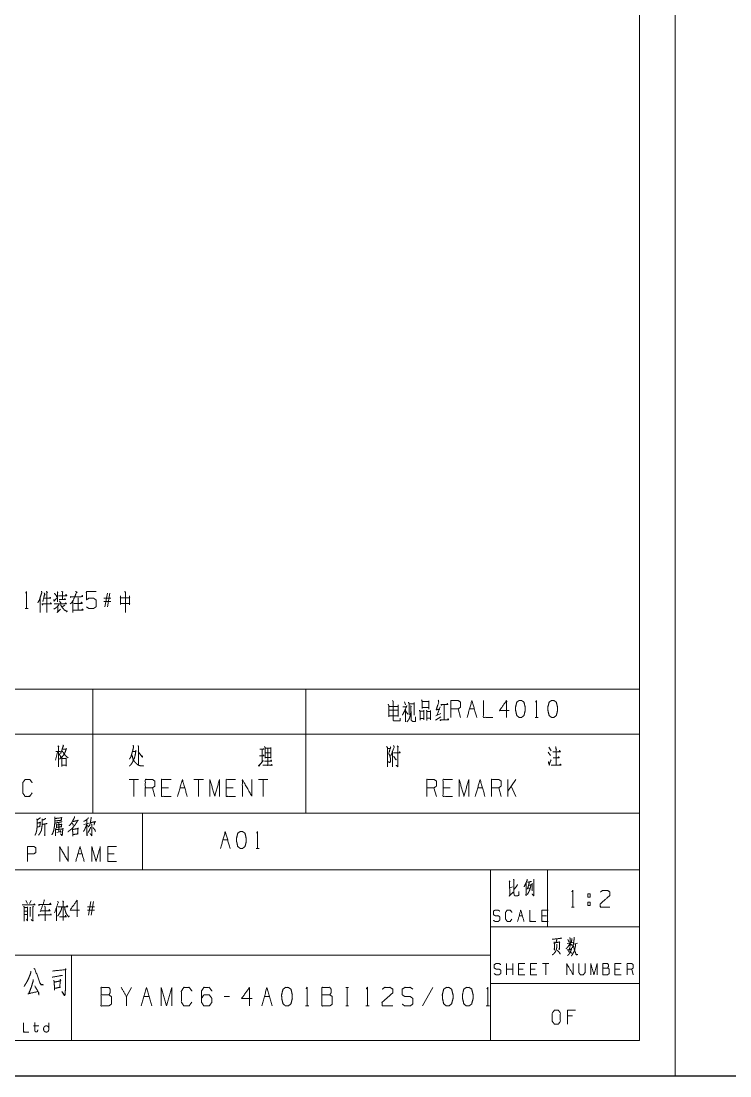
# Model space of a CAD drawing. Header units: millimetres. Extents: x 2210 to 79821, y -19430 to 2344.
# Drawn here: x 12634.6 to 12734.4, y 1492.8 to 1641.3 of the extents above; entities that cross this region are included whole.
import ezdxf

# ---------------------------------------------------------------- set-up
doc = ezdxf.new("R2010")
doc.units = ezdxf.units.MM
doc.layers.add('101', color=7, linetype='Continuous', true_color=0xffffff)

msp = doc.modelspace()

# ---------------------------------------------------------------- linework, layer by layer
msp.add_line((2209.78, 1492.82), (13049.16, 1492.82))
at = {"layer": '101', "color": 133, "linetype": 'Continuous', "lineweight": 18}
for p, q in [((12726.67, 1492.82), (12726.67, 1789.82)), ((12721.67, 1497.82), (12721.67, 1784.82)), ((12541.67, 1529.82), (12721.67, 1529.82)), ((12651.67, 1529.82), (12651.67, 1521.82)), ((12541.67, 1521.82), (12721.67, 1521.82)), ((12700.67, 1521.82), (12700.67, 1497.82)), ((12708.67, 1521.82), (12708.67, 1513.82)), ((12700.67, 1513.82), (12721.67, 1513.82)), ((12591.67, 1509.82), (12700.67, 1509.82)), ((12641.67, 1509.82), (12641.67, 1497.82)), ((12700.67, 1505.82), (12721.67, 1505.82)), ((12331.67, 1497.82), (12721.67, 1497.82)), ((12541.67, 1497.82), (12721.67, 1497.82)), ((12306.67, 1492.82), (12726.67, 1492.82))]:
    msp.add_line(p, q, dxfattribs=at)
at = {"layer": '101', "color": 72, "linetype": 'Continuous', "lineweight": 18}
for p, q in [((12646.37, 1558.86), (12646.71, 1560.79)), ((12647.06, 1560.79), (12646.73, 1558.86)), ((12637.25, 1560.04), (12637.25, 1558.06)), ((12647.22, 1560.06), (12646.21, 1560.06)), ((12647.22, 1559.59), (12646.21, 1559.59)), ((12635.13, 1558.64), (12635.56, 1558.64)), ((12640.73, 1559.09), (12640.36, 1558.86)), ((12619.67, 1547.28), (12644.67, 1547.28)), ((12644.67, 1547.28), (12644.67, 1540.93)), ((12644.67, 1547.28), (12674.67, 1547.28)), ((12674.67, 1547.28), (12674.67, 1540.93)), ((12674.67, 1547.28), (12721.67, 1547.28)), ((12721.67, 1547.28), (12721.67, 1540.93)), ((12686.35, 1544.85), (12687.62, 1544.85)), ((12687.66, 1545.05), (12687.66, 1543.42)), ((12688.54, 1545.47), (12688.7, 1545.05)), ((12693.6, 1544.77), (12693.16, 1543.67)), ((12694.12, 1545.05), (12694.12, 1543)), ((12696.45, 1543.3), (12696.11, 1544.5)), ((12697.72, 1544.5), (12698.39, 1544.5)), ((12686.35, 1544.32), (12687.62, 1544.32)), ((12686.37, 1543.52), (12687.62, 1543.52)), ((12688.72, 1544.22), (12689.02, 1543.75)), ((12692.93, 1542.9), (12693.66, 1543.37)), ((12692.95, 1543.52), (12693.68, 1543.85)), ((12706.95, 1543.3), (12707.37, 1543.3)), ((12619.67, 1540.93), (12644.67, 1540.93)), ((12644.67, 1540.93), (12644.67, 1529.82)), ((12644.67, 1540.93), (12674.67, 1540.93)), ((12674.67, 1540.93), (12674.67, 1529.82)), ((12674.67, 1540.93), (12721.67, 1540.93)), ((12721.67, 1540.93), (12721.67, 1529.82)), ((12650.27, 1538.5), (12650.7, 1538.5)), ((12668.49, 1538.77), (12668.49, 1536.95)), ((12686.19, 1538.92), (12686.55, 1538.92)), ((12687.52, 1539.27), (12687.69, 1539.12)), ((12708.89, 1539.12), (12709.19, 1538.57)), ((12639.69, 1538.42), (12639.41, 1537.27)), ((12668.93, 1538.3), (12669.71, 1538.3)), ((12686.85, 1538.42), (12686.85, 1536.35)), ((12708.8, 1538.42), (12709.1, 1537.95)), ((12651.12, 1534.56), (12649.78, 1534.56)), ((12650.45, 1534.56), (12650.45, 1532.18)), ((12660.23, 1534.56), (12658.89, 1534.56)), ((12659.56, 1534.56), (12659.56, 1532.18)), ((12669.33, 1534.56), (12667.99, 1534.56)), ((12668.66, 1534.56), (12668.66, 1532.18)), ((12704.25, 1534.56), (12703.09, 1532.91)), ((12703.09, 1532.18), (12703.09, 1534.56)), ((12653.4, 1532.18), (12653.06, 1533.38)), ((12655.34, 1533.38), (12654.33, 1533.38)), ((12656.94, 1533.38), (12657.62, 1533.38)), ((12664.45, 1533.38), (12663.44, 1533.38)), ((12693.05, 1532.18), (12692.71, 1533.38)), ((12694.99, 1533.38), (12693.98, 1533.38)), ((12698.87, 1533.38), (12699.54, 1533.38)), ((12702.15, 1532.18), (12701.82, 1533.38)), ((12704.25, 1532.18), (12703.58, 1533.61)), ((12619.67, 1529.82), (12644.67, 1529.82)), ((12644.67, 1529.82), (12674.67, 1529.82)), ((12674.67, 1529.82), (12721.67, 1529.82)), ((12639.89, 1528.49), (12639.88, 1527.19)), ((12643.39, 1528.2), (12644.11, 1528.4)), ((12639.6, 1527.1), (12640.14, 1527.25)), ((12662.98, 1526.05), (12663.65, 1526.05)), ((12642.56, 1524.08), (12643.15, 1524.08)), ((12647.68, 1524.08), (12646.79, 1524.08)), ((12667.66, 1524.85), (12668.08, 1524.85)), ((12703.45, 1519.32), (12703.77, 1519.44)), ((12635.22, 1517.53), (12635.47, 1517.08)), ((12635.98, 1517.53), (12635.77, 1517.08)), ((12639.56, 1516.48), (12639.56, 1514.63)), ((12644.91, 1516.63), (12643.9, 1516.63)), ((12644.06, 1515.43), (12644.39, 1517.36)), ((12644.75, 1517.36), (12644.41, 1515.43)), ((12712.05, 1516.56), (12712.47, 1516.56)), ((12714.36, 1517.29), (12714.69, 1517.29)), ((12714.36, 1517.29), (12714.36, 1516.81)), ((12635.31, 1514.91), (12635.48, 1514.63)), ((12638.82, 1515.46), (12638.73, 1515.63)), ((12640.81, 1515.41), (12640.73, 1515.21)), ((12644.91, 1516.16), (12643.9, 1516.16)), ((12704.71, 1515.38), (12705.16, 1515.38)), ((12708.55, 1515.38), (12707.88, 1515.38)), ((12711.45, 1511.45), (12712.24, 1511.62)), ((12712.36, 1511.39), (12712.9, 1511.51)), ((12702.91, 1507.07), (12702.91, 1508.64)), ((12703.8, 1507.87), (12702.91, 1507.87)), ((12703.8, 1507.07), (12703.8, 1508.64)), ((12705.28, 1507.87), (12704.61, 1507.87)), ((12706.97, 1507.87), (12706.31, 1507.87)), ((12708.89, 1508.64), (12708, 1508.64)), ((12708.45, 1508.64), (12708.45, 1507.07)), ((12718.86, 1507.87), (12718.19, 1507.87)), ((12720.77, 1507.07), (12720.55, 1507.87)), ((12650.13, 1505.29), (12649.39, 1503.99)), ((12680.31, 1505.29), (12680.68, 1505.29)), ((12680.5, 1505.29), (12680.5, 1502.67)), ((12692.56, 1505.29), (12691.07, 1502.67)), ((12651.84, 1503.99), (12652.59, 1503.99)), ((12663.9, 1503.99), (12663.16, 1503.99)), ((12668.82, 1503.99), (12669.56, 1503.99)), ((12674.61, 1502.67), (12675.08, 1502.67)), ((12680.31, 1502.67), (12680.68, 1502.67)), ((12683.1, 1502.67), (12683.56, 1502.67)), ((12700.07, 1502.67), (12700.54, 1502.67)), ((12636.33, 1499.87), (12637.06, 1499.87)), ((12712.2, 1501.28), (12711.51, 1501.28))]:
    msp.add_line(p, q, dxfattribs=at)
for points, knots in [([(12635.2, 1560.81), (12635.34, 1561.01), (12635.34, 1558.64)], [0, 0, 0.093492, 1, 1]), ([(12637.44, 1561.06), (12637.48, 1560.89), (12637.23, 1560.11), (12637.14, 1559.81), (12637.04, 1559.64), (12636.91, 1559.41)], [0, 0, 0.101083, 0.561698, 0.738766, 0.854618, 1, 1]), ([(12637.82, 1560.81), (12637.94, 1560.54), (12637.87, 1560.64), (12637.62, 1559.59)], [0, 0, 0.20066, 0.282159, 1, 1]), ([(12638.13, 1561.06), (12638.27, 1560.89), (12638.2, 1560.96), (12638.2, 1558.06)], [0, 0, 0.069694, 0.101622, 1, 1]), ([(12639.26, 1560.76), (12639.56, 1560.39), (12639.56, 1560.46), (12639.53, 1560.26)], [0, 0, 0.633426, 0.732286, 1, 1]), ([(12639.63, 1560.99), (12639.76, 1560.89), (12639.67, 1560.96), (12639.67, 1559.54)], [0, 0, 0.093582, 0.161769, 1, 1]), ([(12640.27, 1561.04), (12640.46, 1560.94), (12640.39, 1560.96), (12640.39, 1559.89), (12639.92, 1559.89), (12640.83, 1559.89), (12640.73, 1560.01), (12640.64, 1559.86)], [0, 0, 0.07046, 0.094625, 0.441063, 0.594863, 0.891065, 0.943895, 1, 1]), ([(12642.24, 1561.04), (12642.46, 1560.89), (12642.39, 1560.94), (12641.93, 1559.81), (12641.75, 1559.54), (12641.66, 1559.41), (12641.47, 1559.29)], [0, 0, 0.114304, 0.152401, 0.687105, 0.830938, 0.898298, 1, 1]), ([(12643.76, 1558.86), (12644.1, 1558.64), (12644.79, 1558.64), (12645.12, 1558.86), (12645.12, 1559.81), (12644.79, 1560.06), (12644.1, 1560.06), (12643.76, 1559.84), (12643.76, 1561.01), (12645.12, 1561.01)], [0, 0, 0.062227, 0.168342, 0.230571, 0.376816, 0.441267, 0.547382, 0.609609, 0.79049, 1, 1]), ([(12649.18, 1561.06), (12649.27, 1560.84), (12649.25, 1560.89), (12649.25, 1558.04), (12649.25, 1559.31), (12648.58, 1559.31), (12649.85, 1559.31), (12649.85, 1559.11), (12649.85, 1560.39), (12649.85, 1560.14), (12648.54, 1560.14), (12648.54, 1560.39), (12648.54, 1559.19)], [0, 0, 0.022285, 0.027175, 0.289921, 0.407465, 0.469386, 0.586709, 0.605148, 0.722692, 0.74574, 0.866322, 0.88937, 1, 1]), ([(12637.62, 1559.29), (12637.59, 1559.11), (12637.5, 1559.29), (12638.82, 1559.29), (12638.73, 1559.44), (12638.7, 1559.31)], [0, 0, 0.08908, 0.186898, 0.848316, 0.935186, 1, 1]), ([(12637.74, 1560.06), (12638.73, 1560.06), (12638.66, 1560.24), (12638.58, 1560.06)], [0, 0, 0.720073, 0.857379, 1, 1]), ([(12639.17, 1559.91), (12639.24, 1559.59), (12639.23, 1559.69), (12639.6, 1560.14)], [0, 0, 0.326887, 0.426695, 1, 1]), ([(12639.23, 1559.29), (12640.94, 1559.29), (12640.85, 1559.41), (12640.76, 1559.31)], [0, 0, 0.856802, 0.933303, 1, 1]), ([(12639.81, 1560.41), (12641.01, 1560.41), (12640.9, 1560.59), (12640.82, 1560.49)], [0, 0, 0.78047, 0.913343, 1, 1]), ([(12639.97, 1559.71), (12640.11, 1559.41), (12640.14, 1559.46), (12640.14, 1559.31)], [0, 0, 0.610899, 0.723694, 1, 1]), ([(12641.63, 1560.29), (12641.54, 1560.19), (12641.47, 1560.29), (12643.25, 1560.29), (12643.18, 1560.46), (12643.08, 1560.34)], [0, 0, 0.055749, 0.106913, 0.852677, 0.931522, 1, 1]), ([(12641.87, 1559.81), (12641.87, 1558.04), (12641.87, 1558.39), (12643.29, 1558.39), (12643.22, 1558.59), (12643.11, 1558.41), (12642.62, 1558.41), (12642.62, 1560.11), (12642.62, 1559.31), (12642, 1559.31), (12643.18, 1559.31), (12643.09, 1559.51), (12642.97, 1559.36)], [0, 0, 0.193638, 0.23182, 0.386077, 0.409219, 0.431541, 0.48553, 0.670986, 0.758259, 0.825746, 0.954934, 0.978787, 1, 1]), ([(12639.93, 1559.21), (12639.65, 1558.89), (12639.51, 1558.74), (12639.17, 1558.54)], [0, 0, 0.419159, 0.619709, 1, 1]), ([(12639.74, 1558.96), (12639.74, 1558.24), (12639.63, 1558.06), (12640.11, 1558.51)], [0, 0, 0.457252, 0.586312, 1, 1]), ([(12640.11, 1559.16), (12640.36, 1558.76), (12640.66, 1558.41), (12641.01, 1558.24), (12641.08, 1558.26), (12640.94, 1558.14)], [0, 0, 0.295853, 0.586009, 0.834108, 0.881285, 1, 1]), ([(12686.26, 1545.15), (12686.33, 1545), (12686.33, 1543.37)], [0, 0, 0.092597, 1, 1]), ([(12686.86, 1545.65), (12686.95, 1545.55), (12686.95, 1542.92), (12687.01, 1542.82), (12687.16, 1542.8), (12687.94, 1542.8), (12687.94, 1543.2)], [0, 0, 0.031698, 0.655157, 0.682037, 0.720284, 0.904996, 1, 1]), ([(12688.33, 1544.8), (12688.82, 1544.8), (12688.91, 1544.95), (12688.27, 1543.62), (12688.7, 1544.45), (12688.7, 1542.67)], [0, 0, 0.102218, 0.138179, 0.441776, 0.633382, 1, 1]), ([(12689.41, 1544.92), (12689.55, 1544.82), (12689.46, 1544.82), (12689.46, 1544.2), (12689.41, 1543.77), (12689.35, 1543.5), (12689.26, 1543.2), (12689.12, 1542.92), (12688.89, 1542.67)], [0, 0, 0.067741, 0.102315, 0.346795, 0.514328, 0.623882, 0.746214, 0.867178, 1, 1]), ([(12689.12, 1545.42), (12689.19, 1545.25), (12689.19, 1543.65)], [0, 0, 0.105514, 1, 1]), ([(12689.19, 1545.2), (12689.9, 1545.2), (12689.9, 1545.37), (12689.9, 1543.6)], [0, 0, 0.266094, 0.331958, 1, 1]), ([(12690.97, 1545.75), (12691.05, 1545.5), (12691.05, 1544.52), (12691.05, 1544.7), (12691.96, 1544.7), (12691.96, 1544.47), (12691.96, 1545.65), (12691.96, 1545.52), (12691.05, 1545.52)], [0, 0, 0.054432, 0.258706, 0.29537, 0.487932, 0.535072, 0.781249, 0.807438, 1, 1]), ([(12693.32, 1545.7), (12693.38, 1545.42), (12693.02, 1544.35), (12693.52, 1544.47)], [0, 0, 0.145701, 0.734427, 1, 1]), ([(12693.85, 1545.07), (12693.76, 1545), (12693.69, 1545.12), (12694.65, 1545.12), (12694.58, 1545.25), (12694.51, 1545.12)], [0, 0, 0.077218, 0.17288, 0.808676, 0.904338, 1, 1]), ([(12695.1, 1543.3), (12695.1, 1545.67), (12696.11, 1545.67), (12696.45, 1545.45), (12696.45, 1544.72), (12696.11, 1544.5), (12695.1, 1544.5)], [0, 0, 0.400951, 0.571036, 0.639278, 0.761673, 0.829915, 1, 1]), ([(12697.38, 1543.3), (12698.05, 1545.67), (12698.72, 1543.3)], [0, 0, 0.499999, 1, 1]), ([(12699.66, 1545.67), (12699.66, 1543.3), (12701, 1543.3)], [0, 0, 0.638733, 1, 1]), ([(12703.28, 1544.25), (12701.93, 1544.25), (12702.94, 1545.67), (12702.94, 1543.3)], [0, 0, 0.245869, 0.565295, 1, 1]), ([(12705.04, 1543.3), (12705.38, 1543.55), (12705.55, 1544.25), (12705.55, 1544.72), (12705.38, 1545.45), (12705.04, 1545.67), (12704.7, 1545.67), (12704.37, 1545.45), (12704.19, 1544.72), (12704.21, 1544.25), (12704.37, 1543.55), (12704.7, 1543.3), (12705.04, 1543.3)], [0, 0, 0.067524, 0.18397, 0.260582, 0.380942, 0.446139, 0.500302, 0.565504, 0.685862, 0.762527, 0.878308, 0.945837, 1, 1]), ([(12707.02, 1545.47), (12707.16, 1545.67), (12707.16, 1543.3)], [0, 0, 0.093495, 1, 1]), ([(12709.59, 1543.3), (12709.93, 1543.55), (12710.11, 1544.25), (12710.11, 1544.72), (12709.93, 1545.45), (12709.59, 1545.67), (12709.26, 1545.67), (12708.92, 1545.45), (12708.74, 1544.72), (12708.76, 1544.25), (12708.92, 1543.55), (12709.26, 1543.3), (12709.59, 1543.3)], [0, 0, 0.067525, 0.183972, 0.260585, 0.380946, 0.446143, 0.500306, 0.565503, 0.685864, 0.76253, 0.878312, 0.945837, 1, 1]), ([(12689.51, 1544.12), (12689.51, 1542.85), (12689.64, 1542.77), (12689.79, 1542.7), (12690.09, 1542.7), (12690.09, 1543.35)], [0, 0, 0.500781, 0.55761, 0.626688, 0.744702, 1, 1]), ([(12690.66, 1544.3), (12690.75, 1544.12), (12690.75, 1542.92), (12690.75, 1543.15), (12691.29, 1543.15), (12691.29, 1542.95), (12691.29, 1544.3), (12691.29, 1544.17), (12690.75, 1544.17)], [0, 0, 0.044639, 0.317869, 0.369099, 0.493859, 0.539397, 0.84678, 0.87524, 1, 1]), ([(12691.65, 1544.32), (12691.72, 1544.17), (12691.72, 1542.85), (12691.72, 1543.17), (12692.23, 1543.17), (12692.23, 1542.92), (12692.23, 1544.25), (12692.23, 1544.12), (12691.73, 1544.12)], [0, 0, 0.036663, 0.329593, 0.401444, 0.514757, 0.570026, 0.862955, 0.89059, 1, 1]), ([(12693.71, 1542.92), (12693.62, 1542.8), (12693.57, 1542.95), (12694.77, 1542.95), (12694.7, 1543.12), (12694.65, 1543)], [0, 0, 0.083253, 0.169787, 0.823494, 0.926146, 1, 1]), ([(12639.76, 1539.27), (12639.87, 1539.17), (12639.82, 1539.25), (12639.82, 1536.35), (12639.82, 1538.47), (12639.46, 1538.47), (12640.12, 1538.47)], [0, 0, 0.023247, 0.037896, 0.500409, 0.839319, 0.895699, 1, 1]), ([(12640.38, 1538.82), (12640.93, 1538.82), (12640.95, 1538.92), (12640.79, 1538.45), (12640.56, 1538), (12640.29, 1537.67), (12639.97, 1537.42)], [0, 0, 0.220966, 0.26192, 0.463932, 0.667691, 0.836831, 1, 1]), ([(12640.45, 1539.4), (12640.56, 1539.25), (12640.49, 1539.27), (12640.13, 1538.2)], [0, 0, 0.132126, 0.186059, 1, 1]), ([(12640.31, 1538.6), (12640.49, 1538.37), (12640.68, 1538.07), (12640.86, 1537.87), (12641.18, 1537.62)], [0, 0, 0.21756, 0.48939, 0.692342, 1, 1]), ([(12650.73, 1538.67), (12650.63, 1537.95), (12650.56, 1537.72), (12650.52, 1537.55), (12650.42, 1537.37), (12650.33, 1537.17), (12650.27, 1537.02), (12650.15, 1536.82), (12650.04, 1536.67), (12649.82, 1536.45)], [0, 0, 0.296653, 0.392139, 0.46442, 0.547269, 0.635793, 0.700209, 0.795421, 0.869798, 1, 1]), ([(12650.33, 1539.37), (12650.42, 1539.15), (12650.33, 1538.82), (12650.29, 1538.65), (12650.22, 1538.42), (12650.15, 1538.17), (12650.08, 1537.95), (12650.03, 1537.75), (12649.94, 1537.6), (12649.83, 1537.42)], [0, 0, 0.116541, 0.278918, 0.364993, 0.478696, 0.603951, 0.71766, 0.817412, 0.901346, 1, 1]), ([(12651.03, 1539.35), (12651.11, 1539.17), (12651.11, 1536.65)], [0, 0, 0.06955, 1, 1]), ([(12651.07, 1538.47), (12651.65, 1537.67), (12651.65, 1537.9)], [0, 0, 0.814824, 1, 1]), ([(12668.17, 1538.8), (12668.77, 1538.8), (12668.7, 1538.9), (12668.66, 1538.77)], [0, 0, 0.704243, 0.847777, 1, 1]), ([(12668.84, 1539.2), (12668.93, 1539.05), (12668.93, 1537.55), (12668.93, 1537.67), (12669.74, 1537.67), (12669.74, 1537.55), (12669.74, 1539.05), (12669.74, 1538.95), (12668.93, 1538.95), (12669.32, 1538.95), (12669.32, 1536.55), (12668.61, 1536.55), (12669.95, 1536.55), (12669.87, 1536.6), (12669.85, 1536.65), (12669.74, 1536.5)], [0, 0, 0.016856, 0.162098, 0.174201, 0.252928, 0.265031, 0.410272, 0.419955, 0.498682, 0.536334, 0.76872, 0.837175, 0.967244, 0.977077, 0.982211, 1, 1]), ([(12686.02, 1539.2), (12686.17, 1539.05), (12686.17, 1536.35)], [0, 0, 0.074914, 1, 1]), ([(12686.62, 1539.15), (12686.33, 1538.2), (12686.44, 1538.02), (12686.51, 1537.85), (12686.58, 1537.5), (12686.58, 1537.07), (12686.51, 1536.92), (12686.26, 1537.05)], [0, 0, 0.379822, 0.458229, 0.530553, 0.667378, 0.830233, 0.893776, 1, 1]), ([(12687.01, 1539.35), (12687.11, 1539.12), (12686.63, 1537.9)], [0, 0, 0.159107, 1, 1]), ([(12687.62, 1539.17), (12687.62, 1536.35), (12687.36, 1536.57)], [0, 0, 0.890401, 1, 1]), ([(12709.45, 1538.45), (12710.51, 1538.45), (12710.39, 1538.65), (12710.34, 1538.47)], [0, 0, 0.717261, 0.876328, 1, 1]), ([(12709.84, 1539.17), (12709.93, 1538.7), (12709.95, 1538.8), (12709.89, 1538.57)], [0, 0, 0.592181, 0.716658, 1, 1]), ([(12639.85, 1538.25), (12640.15, 1537.77), (12640.15, 1537.85), (12640.12, 1537.65)], [0, 0, 0.668993, 0.75826, 1, 1]), ([(12640.29, 1537.62), (12640.29, 1536.37), (12640.29, 1536.55), (12640.93, 1536.55), (12640.93, 1536.42), (12640.93, 1537.62), (12640.93, 1537.5), (12640.36, 1537.5)], [0, 0, 0.306605, 0.34953, 0.505604, 0.536265, 0.830605, 0.861265, 1, 1]), ([(12650.15, 1538.02), (12650.22, 1537.85), (12650.27, 1537.65), (12650.31, 1537.47), (12650.49, 1537.12), (12650.58, 1537.02), (12650.82, 1536.77), (12650.96, 1536.65), (12651.14, 1536.55), (12651.39, 1536.47), (12651.62, 1536.47), (12651.79, 1536.45)], [0, 0, 0.075192, 0.15762, 0.228747, 0.384949, 0.438119, 0.578251, 0.653441, 0.734337, 0.837345, 0.928883, 1, 1]), ([(12668.24, 1536.67), (12668.08, 1536.42), (12668.01, 1536.5), (12668.7, 1537.2)], [0, 0, 0.214427, 0.289033, 1, 1]), ([(12668.15, 1537.87), (12668.77, 1537.87), (12668.7, 1538.02), (12668.66, 1537.9)], [0, 0, 0.676561, 0.857934, 1, 1]), ([(12668.84, 1537.12), (12669.85, 1537.12), (12669.78, 1537.3), (12669.71, 1537.15)], [0, 0, 0.739673, 0.878255, 1, 1]), ([(12687.02, 1538.3), (12687.94, 1538.3), (12687.87, 1538.45), (12687.82, 1538.32)], [0, 0, 0.752923, 0.888763, 1, 1]), ([(12687.04, 1537.82), (12687.36, 1537.3), (12687.38, 1537.4), (12687.29, 1537.42)], [0, 0, 0.760418, 0.886215, 1, 1]), ([(12708.8, 1537.05), (12708.97, 1536.55), (12708.94, 1536.77), (12709.2, 1537.3)], [0, 0, 0.39393, 0.563113, 1, 1]), ([(12709.93, 1538.42), (12709.93, 1536.57), (12709.22, 1536.57), (12710.62, 1536.57), (12710.48, 1536.72), (12710.39, 1536.57)], [0, 0, 0.426906, 0.590047, 0.912256, 0.959823, 1, 1]), ([(12709.47, 1537.62), (12710.35, 1537.62), (12710.26, 1537.77), (12710.18, 1537.65)], [0, 0, 0.729813, 0.873574, 1, 1]), ([(12636.12, 1532.66), (12635.78, 1532.18), (12635.13, 1532.18), (12634.79, 1532.66), (12634.79, 1534.08), (12635.13, 1534.56), (12635.8, 1534.56), (12636.13, 1534.08)], [0, 0, 0.114568, 0.243366, 0.357936, 0.638584, 0.753154, 0.885433, 1, 1]), ([(12652.06, 1532.18), (12652.06, 1534.56), (12653.06, 1534.56), (12653.4, 1534.33), (12653.4, 1533.61), (12653.06, 1533.38), (12652.06, 1533.38)], [0, 0, 0.400951, 0.571036, 0.639278, 0.761673, 0.829915, 1, 1]), ([(12655.68, 1532.18), (12654.33, 1532.18), (12654.33, 1534.56), (12655.68, 1534.56)], [0, 0, 0.26539, 0.73461, 1, 1]), ([(12656.61, 1532.18), (12657.28, 1534.56), (12657.95, 1532.18)], [0, 0, 0.499999, 1, 1]), ([(12661.16, 1532.18), (12661.16, 1534.56), (12661.83, 1532.18), (12662.51, 1534.56), (12662.51, 1532.18)], [0, 0, 0.245192, 0.500001, 0.754808, 1, 1]), ([(12664.78, 1532.18), (12663.44, 1532.18), (12663.44, 1534.56), (12664.78, 1534.56)], [0, 0, 0.26539, 0.73461, 1, 1]), ([(12665.72, 1532.18), (12665.72, 1534.56), (12667.06, 1532.18), (12667.06, 1534.56)], [0, 0, 0.317574, 0.682426, 1, 1]), ([(12691.7, 1532.18), (12691.7, 1534.56), (12692.71, 1534.56), (12693.05, 1534.33), (12693.05, 1533.61), (12692.71, 1533.38), (12691.7, 1533.38)], [0, 0, 0.400952, 0.571031, 0.639278, 0.761674, 0.829922, 1, 1]), ([(12695.32, 1532.18), (12693.98, 1532.18), (12693.98, 1534.56), (12695.32, 1534.56)], [0, 0, 0.26539, 0.73461, 1, 1]), ([(12696.26, 1532.18), (12696.26, 1534.56), (12696.93, 1532.18), (12697.6, 1534.56), (12697.6, 1532.18)], [0, 0, 0.245192, 0.499999, 0.754808, 1, 1]), ([(12700.81, 1532.18), (12700.81, 1534.56), (12701.82, 1534.56), (12702.15, 1534.33), (12702.15, 1533.61), (12701.82, 1533.38), (12700.81, 1533.38)], [0, 0, 0.400951, 0.571036, 0.639278, 0.761673, 0.829915, 1, 1]), ([(12637.3, 1529.17), (12637.24, 1529.13), (12636.82, 1528.84), (12636.79, 1529.02), (12636.83, 1528.84), (12636.83, 1528.27), (12636.82, 1527.91), (12636.8, 1527.67), (12636.77, 1527.43), (12636.72, 1527.21), (12636.66, 1526.99), (12636.58, 1526.83), (12636.52, 1526.7)], [0, 0, 0.024363, 0.186803, 0.243942, 0.302154, 0.485024, 0.597668, 0.675195, 0.753199, 0.825098, 0.89819, 0.953346, 1, 1]), ([(12636.87, 1527.85), (12636.9, 1527.87), (12637.26, 1527.94), (12637.21, 1527.91), (12637.26, 1528.6), (12637.29, 1528.51), (12636.85, 1528.4)], [0, 0, 0.022681, 0.239273, 0.269981, 0.676983, 0.732557, 1, 1]), ([(12638.04, 1529.08), (12637.79, 1528.91), (12637.55, 1528.84), (12637.52, 1529.02), (12637.55, 1528.75), (12637.54, 1528.49), (12637.52, 1528.2), (12637.51, 1527.96), (12637.47, 1527.74), (12637.44, 1527.49), (12637.4, 1527.32), (12637.32, 1527.19), (12637.24, 1527.03), (12637.16, 1526.9), (12637.08, 1526.79), (12637.01, 1526.7)], [0, 0, 0.096319, 0.172937, 0.229415, 0.313416, 0.396985, 0.487495, 0.564125, 0.634336, 0.711437, 0.768975, 0.817388, 0.871906, 0.920319, 0.962889, 1, 1]), ([(12637.54, 1528.22), (12638.24, 1528.36), (12638.19, 1528.38), (12638.11, 1528.33)], [0, 0, 0.834819, 0.895271, 1, 1]), ([(12637.9, 1528.27), (12637.9, 1526.63), (12637.88, 1526.74), (12637.9, 1526.92)], [0, 0, 0.849783, 0.907772, 1, 1]), ([(12639.3, 1529.28), (12639.32, 1529.08), (12639.32, 1528.73), (12639.3, 1528.4), (12639.28, 1528.18), (12639.25, 1527.89), (12639.21, 1527.65), (12639.16, 1527.38), (12639.1, 1527.19), (12639.02, 1526.99), (12638.89, 1526.74)], [0, 0, 0.076503, 0.212087, 0.33934, 0.424292, 0.535105, 0.630037, 0.733301, 0.813245, 0.895183, 1, 1]), ([(12639.35, 1529.06), (12640.31, 1529.17), (12640.27, 1529.22), (12640.22, 1528.82), (12640.3, 1528.82), (12639.33, 1528.71)], [0, 0, 0.39108, 0.416924, 0.577585, 0.60892, 1, 1]), ([(12640.3, 1528.62), (12640.25, 1528.58), (12639.86, 1528.51), (12639.64, 1528.47), (12639.44, 1528.42)], [0, 0, 0.07226, 0.516589, 0.766867, 1, 1]), ([(12639.52, 1528.31), (12639.53, 1528.16), (12639.57, 1527.72), (12639.55, 1527.83), (12640.28, 1527.89), (12640.22, 1527.89), (12640.27, 1528.29), (12640.3, 1528.22), (12639.53, 1528.16)], [0, 0, 0.056492, 0.217482, 0.258029, 0.525926, 0.548635, 0.694164, 0.720796, 1, 1]), ([(12641.88, 1528.66), (12641.92, 1528.64), (12642.62, 1528.8), (12642.58, 1528.84), (12642.45, 1528.62), (12642.31, 1528.38), (12642.17, 1528.18), (12642.02, 1527.98), (12641.84, 1527.78), (12641.66, 1527.58), (12641.45, 1527.41), (12641.3, 1527.3), (12641.17, 1527.19)], [0, 0, 0.017093, 0.254607, 0.275864, 0.359629, 0.452278, 0.53264, 0.616084, 0.70281, 0.792986, 0.881828, 0.944963, 1, 1]), ([(12642.09, 1529.35), (12642.08, 1529.19), (12641.89, 1528.84), (12641.78, 1528.62), (12641.66, 1528.42), (12641.5, 1528.2), (12641.34, 1528.05)], [0, 0, 0.101774, 0.363754, 0.525154, 0.678922, 0.85608, 1, 1]), ([(12641.7, 1528.42), (12641.73, 1528.4), (12641.91, 1528.2), (12641.92, 1528.09), (12641.86, 1528.25)], [0, 0, 0.066028, 0.519581, 0.712132, 1, 1]), ([(12643.83, 1528.29), (12643.73, 1528), (12643.62, 1527.76), (12643.53, 1527.52), (12643.44, 1527.38), (12643.33, 1527.21)], [0, 0, 0.251918, 0.474135, 0.691326, 0.826694, 1, 1]), ([(12644.04, 1529.17), (12644.01, 1529.08), (12643.81, 1528.91), (12643.59, 1528.75), (12643.4, 1528.66)], [0, 0, 0.111856, 0.433088, 0.752703, 1, 1]), ([(12643.83, 1528.84), (12643.84, 1527.1), (12643.86, 1526.61), (12643.83, 1526.7), (12643.84, 1526.9)], [0, 0, 0.691283, 0.883884, 0.921006, 1, 1]), ([(12643.84, 1528.13), (12644.04, 1527.96), (12644.09, 1527.87)], [0, 0, 0.729109, 1, 1]), ([(12644.45, 1529.26), (12644.43, 1529.15), (12644.36, 1528.69), (12644.29, 1528.38), (12644.19, 1528)], [0, 0, 0.086565, 0.451629, 0.696477, 1, 1]), ([(12644.48, 1528.31), (12644.56, 1528.2), (12644.53, 1528.22), (12644.54, 1527.05), (12644.54, 1526.77), (12644.53, 1526.61), (12644.28, 1526.96), (12644.53, 1526.66)], [0, 0, 0.051678, 0.066298, 0.513635, 0.623349, 0.682727, 0.848098, 1, 1]), ([(12644.33, 1528.47), (12645.03, 1528.62), (12644.97, 1528.64), (12644.83, 1528.16)], [0, 0, 0.557066, 0.608364, 1, 1]), ([(12639.39, 1527.67), (12639.41, 1527.47), (12639.43, 1526.96), (12639.41, 1526.63), (12639.39, 1526.72), (12639.43, 1526.94)], [0, 0, 0.147471, 0.523364, 0.768667, 0.835021, 1, 1]), ([(12639.43, 1527.49), (12640.49, 1527.6), (12640.46, 1527.67), (12640.44, 1527.56), (12640.39, 1527.05), (12640.38, 1526.85), (12640.31, 1526.63), (12640.11, 1526.92), (12640.33, 1526.7)], [0, 0, 0.374083, 0.399749, 0.43883, 0.61759, 0.687458, 0.767887, 0.891105, 1, 1]), ([(12640.1, 1527.38), (12640.16, 1527.21), (12640.19, 1527.07)], [0, 0, 0.579215, 1, 1]), ([(12641.78, 1527.63), (12641.81, 1527.56), (12641.84, 1527.01), (12641.86, 1526.94), (12641.86, 1526.55), (12641.84, 1526.72), (12641.84, 1526.79), (12642.61, 1526.9), (12642.52, 1526.9), (12642.59, 1527.72), (12642.62, 1527.67), (12642.58, 1527.65), (12641.83, 1527.52)], [0, 0, 0.018828, 0.160986, 0.178485, 0.280676, 0.326272, 0.343303, 0.542024, 0.566111, 0.777126, 0.791033, 0.804348, 1, 1]), ([(12644.34, 1527.85), (12644.33, 1527.74), (12644.15, 1527.34), (12643.98, 1527.07)], [0, 0, 0.129619, 0.632946, 1, 1]), ([(12644.7, 1527.78), (12644.98, 1527.43), (12645.03, 1527.25)], [0, 0, 0.711821, 1, 1]), ([(12662.65, 1524.85), (12663.32, 1527.22), (12663.99, 1524.85)], [0, 0, 0.499999, 1, 1]), ([(12665.75, 1524.85), (12666.09, 1525.1), (12666.27, 1525.8), (12666.27, 1526.27), (12666.09, 1527), (12665.75, 1527.22), (12665.42, 1527.22), (12665.08, 1527), (12664.9, 1526.27), (12664.92, 1525.8), (12665.08, 1525.1), (12665.42, 1524.85), (12665.75, 1524.85)], [0, 0, 0.06753, 0.183975, 0.260587, 0.380946, 0.446148, 0.500311, 0.565508, 0.685866, 0.762531, 0.878313, 0.945837, 1, 1]), ([(12667.73, 1527.02), (12667.87, 1527.22), (12667.87, 1524.85)], [0, 0, 0.093486, 1, 1]), ([(12635.48, 1523.02), (12635.48, 1525.12), (12636.37, 1525.12), (12636.66, 1524.92), (12636.66, 1524.28), (12636.35, 1524.08), (12635.48, 1524.08)], [0, 0, 0.401145, 0.571312, 0.639588, 0.762043, 0.832818, 1, 1]), ([(12640, 1523.02), (12640, 1525.12), (12641.19, 1523.02), (12641.19, 1525.12)], [0, 0, 0.317574, 0.682426, 1, 1]), ([(12644.53, 1523.02), (12644.53, 1525.12), (12645.12, 1523.02), (12645.71, 1525.12), (12645.71, 1523.02)], [0, 0, 0.245192, 0.5, 0.754808, 1, 1]), ([(12647.98, 1523.02), (12646.79, 1523.02), (12646.79, 1525.12), (12647.98, 1525.12)], [0, 0, 0.265389, 0.734611, 1, 1]), ([(12703.29, 1520.29), (12703.44, 1520.17), (12703.35, 1520.21), (12703.38, 1518.22), (12703.29, 1518.14), (12703.85, 1518.7)], [0, 0, 0.060255, 0.090729, 0.71461, 0.752496, 1, 1]), ([(12703.89, 1520.52), (12704.01, 1520.37), (12703.96, 1520.42), (12703.96, 1519.55), (12703.96, 1518.86), (12703.96, 1518.76), (12703.98, 1518.37), (12704.02, 1518.26), (12704.08, 1518.2), (12704.21, 1518.16), (12704.48, 1518.18), (12704.67, 1518.24), (12704.68, 1518.26), (12704.65, 1518.8)], [0, 0, 0.050887, 0.067371, 0.30486, 0.491459, 0.519732, 0.627242, 0.657953, 0.681265, 0.71898, 0.791172, 0.845841, 0.852765, 1, 1]), ([(12703.96, 1519.05), (12704.39, 1519.59), (12704.46, 1519.77)], [0, 0, 0.77398, 1, 1]), ([(12705.85, 1520.52), (12705.84, 1520.42), (12705.66, 1519.96), (12705.52, 1519.69), (12705.4, 1519.44)], [0, 0, 0.089072, 0.504979, 0.766001, 1, 1]), ([(12705.69, 1519.96), (12705.68, 1518.2), (12705.66, 1518.33), (12705.66, 1518.35), (12705.68, 1518.53)], [0, 0, 0.841012, 0.900786, 0.910681, 1, 1]), ([(12706.1, 1520.04), (12706.12, 1520), (12706.04, 1519.71), (12705.97, 1519.44), (12705.9, 1519.26), (12705.84, 1519.11)], [0, 0, 0.044891, 0.350478, 0.63559, 0.840224, 1, 1]), ([(12706.1, 1519.65), (12706.39, 1519.71), (12706.36, 1519.77), (12706.34, 1519.55), (12706.28, 1519.34), (12706.25, 1519.17), (12706.19, 1519.01), (12706.12, 1518.86), (12706.04, 1518.7), (12705.97, 1518.57), (12705.9, 1518.43), (12705.84, 1518.37)], [0, 0, 0.158182, 0.194476, 0.315843, 0.429568, 0.518472, 0.611327, 0.697145, 0.792857, 0.869066, 0.954883, 1, 1]), ([(12705.87, 1520.11), (12705.9, 1520.08), (12705.93, 1520.08), (12706.44, 1520.21), (12706.39, 1520.21), (12706.32, 1520.17)], [0, 0, 0.049781, 0.090425, 0.822292, 0.883256, 1, 1]), ([(12705.95, 1519.34), (12706.09, 1519.22), (12706.12, 1519.11)], [0, 0, 0.6273, 1, 1]), ([(12706.75, 1520.5), (12706.8, 1520.42), (12706.77, 1520.4), (12706.79, 1518.35), (12706.79, 1518.33), (12706.77, 1518.2), (12706.75, 1518.16), (12706.51, 1518.47), (12706.75, 1518.18), (12706.77, 1518.26)], [0, 0, 0.031372, 0.042462, 0.676473, 0.682877, 0.721567, 0.737252, 0.857566, 0.97283, 1, 1]), ([(12706.53, 1519.94), (12706.55, 1519.9), (12706.53, 1519.88), (12706.53, 1518.88), (12706.51, 1518.99), (12706.53, 1519.11)], [0, 0, 0.038712, 0.066084, 0.824707, 0.904517, 1, 1]), ([(12712.12, 1518.74), (12712.26, 1518.94), (12712.26, 1516.56)], [0, 0, 0.093487, 1, 1]), ([(12714.36, 1517.99), (12714.36, 1518.46), (12714.69, 1518.46), (12714.69, 1517.99), (12714.36, 1517.99)], [0, 0, 0.292916, 0.5, 0.792916, 1, 1]), ([(12716.14, 1518.71), (12716.46, 1518.94), (12717.15, 1518.94), (12717.48, 1518.71), (12717.48, 1518.24), (12716.12, 1517.04), (12716.14, 1516.56), (12717.48, 1516.56)], [0, 0, 0.069688, 0.192972, 0.265273, 0.350226, 0.674741, 0.759753, 1, 1]), ([(12634.72, 1516.91), (12636.51, 1516.91), (12636.46, 1517.06), (12636.33, 1516.93)], [0, 0, 0.842009, 0.917048, 1, 1]), ([(12634.94, 1516.73), (12635.01, 1516.56), (12635.01, 1514.61), (12635.01, 1516.51), (12635.48, 1516.51), (12635.48, 1516.63), (12635.48, 1514.63), (12635.48, 1516.01), (12634.99, 1516.01), (12634.99, 1515.53), (12635.47, 1515.53)], [0, 0, 0.019946, 0.226008, 0.426788, 0.477217, 0.490426, 0.701773, 0.847074, 0.899373, 0.949568, 1, 1]), ([(12635.82, 1516.56), (12635.91, 1516.48), (12635.84, 1516.51), (12635.84, 1515.26)], [0, 0, 0.080448, 0.1325, 1, 1]), ([(12636.21, 1516.71), (12636.33, 1516.61), (12636.24, 1516.68), (12636.24, 1514.61), (12635.96, 1514.86)], [0, 0, 0.058329, 0.10083, 0.86161, 1, 1]), ([(12637.09, 1516.76), (12637.07, 1516.96), (12638.77, 1516.96), (12638.68, 1517.16), (12638.59, 1516.98)], [0, 0, 0.086832, 0.820652, 0.915216, 1, 1]), ([(12637.76, 1517.63), (12637.85, 1517.51), (12637.25, 1515.91)], [0, 0, 0.082204, 1, 1]), ([(12637.32, 1516.08), (12638.63, 1516.08), (12638.54, 1516.23), (12638.45, 1516.08)], [0, 0, 0.789753, 0.89488, 1, 1]), ([(12637.87, 1516.73), (12637.95, 1516.61), (12637.95, 1514.63)], [0, 0, 0.071939, 1, 1]), ([(12639.7, 1517.38), (12639.81, 1517.28), (12639.28, 1515.76)], [0, 0, 0.0828, 1, 1]), ([(12639.72, 1516.63), (12641.13, 1516.63), (12641.06, 1516.81), (12640.96, 1516.68)], [0, 0, 0.800373, 0.907208, 1, 1]), ([(12640.3, 1516.58), (12640.21, 1516.16), (12639.98, 1515.73), (12639.72, 1515.31)], [0, 0, 0.306098, 0.646781, 1, 1]), ([(12640.39, 1517.43), (12640.6, 1517.33), (12640.51, 1517.31), (12640.51, 1514.68)], [0, 0, 0.079453, 0.110576, 1, 1]), ([(12640.69, 1516.61), (12640.76, 1516.16), (12640.9, 1515.73), (12641.15, 1515.33), (12641.31, 1515.28), (12641.36, 1515.31), (12641.22, 1515.16)], [0, 0, 0.252327, 0.500436, 0.760978, 0.853348, 0.885818, 1, 1]), ([(12642.81, 1516.16), (12641.46, 1516.16), (12642.47, 1517.58), (12642.47, 1515.21)], [0, 0, 0.245872, 0.565297, 1, 1]), ([(12708.77, 1514.58), (12707.88, 1514.58), (12707.88, 1516.16), (12708.77, 1516.16)], [0, 0, 0.265388, 0.734612, 1, 1]), ([(12714.69, 1517.29), (12714.69, 1516.81), (12714.36, 1516.81)], [0, 0, 0.585831, 1, 1]), ([(12637.07, 1515.31), (12637, 1515.51), (12638.84, 1515.51), (12638.73, 1515.56)], [0, 0, 0.097866, 0.945905, 1, 1]), ([(12639.95, 1515.21), (12640.94, 1515.21), (12640.81, 1515.43)], [0, 0, 0.794019, 1, 1]), ([(12701.08, 1514.73), (12701.3, 1514.58), (12701.76, 1514.58), (12701.98, 1514.75), (12701.98, 1515.21), (12701.76, 1515.38), (12701.32, 1515.38), (12701.08, 1515.53), (12701.08, 1516.01), (12701.32, 1516.16), (12701.76, 1516.16), (12701.98, 1516.01)], [0, 0, 0.068029, 0.184052, 0.254519, 0.372336, 0.442804, 0.555843, 0.62637, 0.748396, 0.818923, 0.931962, 1, 1]), ([(12703.67, 1514.9), (12703.45, 1514.58), (12703.01, 1514.58), (12702.79, 1514.9), (12702.79, 1515.84), (12703.01, 1516.16), (12703.46, 1516.16), (12703.68, 1515.84)], [0, 0, 0.114571, 0.243364, 0.357935, 0.638587, 0.753157, 0.885429, 1, 1]), ([(12704.49, 1514.58), (12704.93, 1516.16), (12705.38, 1514.58)], [0, 0, 0.499998, 1, 1]), ([(12706.19, 1516.16), (12706.19, 1514.58), (12707.07, 1514.58)], [0, 0, 0.638737, 1, 1]), ([(12709.36, 1512.05), (12710.7, 1512.2), (12710.65, 1512.22), (12710.5, 1512.2)], [0, 0, 0.865805, 0.905503, 1, 1]), ([(12709.97, 1512.11), (12710, 1511.99), (12709.9, 1511.6)], [0, 0, 0.238945, 1, 1]), ([(12711.54, 1512.03), (12711.67, 1511.8), (12711.7, 1511.66)], [0, 0, 0.640218, 1, 1]), ([(12711.85, 1512.3), (12711.87, 1512.15), (12711.87, 1511.02), (12711.85, 1511.16), (12711.87, 1511.29)], [0, 0, 0.094654, 0.823642, 0.918295, 1, 1]), ([(12712.14, 1512.15), (12712.14, 1512.05), (12712.02, 1511.57)], [0, 0, 0.174306, 1, 1]), ([(12712.45, 1512.34), (12712.45, 1512.22), (12712.43, 1511.99), (12712.39, 1511.7), (12712.34, 1511.39), (12712.28, 1511.14), (12712.21, 1510.91), (12712.2, 1510.85)], [0, 0, 0.081859, 0.232245, 0.425429, 0.632112, 0.800316, 0.957949, 1, 1]), ([(12709.99, 1511.35), (12710.02, 1511.22), (12710, 1511.18), (12709.99, 1510.89), (12709.94, 1510.64), (12709.9, 1510.5), (12709.83, 1510.35), (12709.74, 1510.21), (12709.59, 1510.04), (12709.45, 1509.92), (12709.33, 1509.86)], [0, 0, 0.073225, 0.098424, 0.26494, 0.409696, 0.496582, 0.589746, 0.686975, 0.813798, 0.923947, 1, 1]), ([(12709.62, 1511.72), (12709.65, 1511.55), (12709.67, 1511.12), (12709.67, 1510.54), (12709.65, 1510.62), (12709.65, 1510.77)], [0, 0, 0.119124, 0.427226, 0.837796, 0.897358, 1, 1]), ([(12709.65, 1511.55), (12710.44, 1511.68), (12710.4, 1511.72), (12710.38, 1511.37), (12710.38, 1511), (12710.37, 1510.77), (12710.35, 1510.58), (12710.34, 1510.66), (12710.37, 1510.85)], [0, 0, 0.351984, 0.378534, 0.533493, 0.697426, 0.797814, 0.880033, 0.917028, 1, 1]), ([(12710.06, 1510.5), (12710.27, 1510.31), (12710.38, 1510.19), (12710.44, 1510.11), (12710.49, 1509.94), (12710.4, 1510.15)], [0, 0, 0.292982, 0.473564, 0.580848, 0.762106, 1, 1]), ([(12711.86, 1511.47), (12711.73, 1511.24), (12711.6, 1511.04), (12711.47, 1510.87), (12711.33, 1510.73)], [0, 0, 0.287233, 0.555137, 0.786183, 1, 1]), ([(12711.45, 1510.54), (12712.08, 1510.68), (12712.09, 1510.87), (12712.09, 1510.79), (12712.02, 1510.54), (12711.92, 1510.27), (12711.82, 1510.06), (12711.7, 1509.94), (12711.6, 1509.82), (12711.52, 1509.75)], [0, 0, 0.304469, 0.392577, 0.431617, 0.55371, 0.68947, 0.798366, 0.878841, 0.95475, 1, 1]), ([(12711.83, 1510.89), (12711.67, 1510.31), (12711.77, 1510.27), (12711.89, 1510.23), (12712.01, 1510.17), (12712.15, 1510.08)], [0, 0, 0.529111, 0.626299, 0.735529, 0.852099, 1, 1]), ([(12711.87, 1511.43), (12712.05, 1511.31), (12712.14, 1511.2)], [0, 0, 0.613114, 1, 1]), ([(12712.65, 1511.39), (12712.61, 1511.04), (12712.56, 1510.79), (12712.52, 1510.58), (12712.46, 1510.4), (12712.34, 1510.15), (12712.24, 1509.96), (12712.12, 1509.79), (12712.04, 1509.71)], [0, 0, 0.194372, 0.332632, 0.448613, 0.555646, 0.70616, 0.822691, 0.933849, 1, 1]), ([(12712.33, 1511.12), (12712.36, 1511.08), (12712.5, 1510.5), (12712.61, 1510.23), (12712.71, 1509.94), (12712.74, 1509.88), (12712.96, 1509.9), (12712.74, 1509.92), (12712.67, 1510.04)], [0, 0, 0.026719, 0.341744, 0.493482, 0.655463, 0.691641, 0.807838, 0.924035, 1, 1]), ([(12635.94, 1507.55), (12635.92, 1507.31), (12635.65, 1506.62), (12635.4, 1506.1), (12635.16, 1505.69), (12634.99, 1505.41)], [0, 0, 0.102841, 0.416511, 0.658903, 0.86249, 1, 1]), ([(12636.38, 1507.93), (12636.5, 1507.86), (12637.33, 1505.65), (12637.72, 1505.65), (12637.35, 1505.72), (12637.21, 1505.96)], [0, 0, 0.039541, 0.705114, 0.815247, 0.920312, 1, 1]), ([(12639.01, 1507.59), (12640.89, 1507.79), (12640.84, 1507.9), (12640.82, 1507.38), (12640.82, 1505.45), (12640.79, 1504.69), (12640.77, 1504.34), (12640.72, 1504.17), (12640.69, 1504.1), (12640.28, 1504.72), (12640.69, 1504.21)], [0, 0, 0.261649, 0.277493, 0.349233, 0.616764, 0.72192, 0.769813, 0.794637, 0.804771, 0.908172, 1, 1]), ([(12701.2, 1507.22), (12701.43, 1507.07), (12701.88, 1507.07), (12702.11, 1507.24), (12702.11, 1507.7), (12701.88, 1507.87), (12701.44, 1507.87), (12701.2, 1508.01), (12701.2, 1508.49), (12701.44, 1508.64), (12701.88, 1508.64), (12702.11, 1508.49)], [0, 0, 0.068036, 0.184055, 0.25452, 0.372334, 0.442799, 0.555845, 0.626371, 0.748393, 0.818918, 0.931964, 1, 1]), ([(12705.5, 1507.07), (12704.61, 1507.07), (12704.61, 1508.64), (12705.5, 1508.64)], [0, 0, 0.265394, 0.734606, 1, 1]), ([(12707.2, 1507.07), (12706.31, 1507.07), (12706.31, 1508.64), (12707.2, 1508.64)], [0, 0, 0.265394, 0.734606, 1, 1]), ([(12711.4, 1507.07), (12711.4, 1508.64), (12712.29, 1507.07), (12712.29, 1508.64)], [0, 0, 0.317573, 0.682427, 1, 1]), ([(12713.1, 1508.64), (12713.1, 1507.39), (12713.31, 1507.07), (12713.75, 1507.07), (12713.99, 1507.39), (12713.99, 1508.64)], [0, 0, 0.337149, 0.438598, 0.557784, 0.662851, 1, 1]), ([(12714.79, 1507.07), (12714.79, 1508.64), (12715.24, 1507.07), (12715.68, 1508.64), (12715.68, 1507.07)], [0, 0, 0.245192, 0.5, 0.754808, 1, 1]), ([(12716.49, 1508.01), (12716.49, 1508.64), (12717.16, 1508.64), (12717.26, 1508.49), (12717.26, 1508.18), (12717.16, 1508.01), (12716.49, 1508.01), (12716.49, 1507.07), (12717.15, 1507.07), (12717.37, 1507.22), (12717.37, 1507.87), (12717.16, 1508.01)], [0, 0, 0.115916, 0.238849, 0.272472, 0.33043, 0.366587, 0.48952, 0.663395, 0.784172, 0.83349, 0.952457, 1, 1]), ([(12719.08, 1507.07), (12718.19, 1507.07), (12718.19, 1508.64), (12719.08, 1508.64)], [0, 0, 0.265394, 0.734606, 1, 1]), ([(12719.89, 1507.07), (12719.89, 1508.64), (12720.55, 1508.64), (12720.77, 1508.49), (12720.77, 1508.01), (12720.55, 1507.87), (12719.89, 1507.87)], [0, 0, 0.400946, 0.571033, 0.639276, 0.76167, 0.829914, 1, 1]), ([(12636.28, 1506.41), (12636.28, 1506.21), (12636.06, 1505.52), (12636.09, 1505.55), (12635.87, 1504.96), (12635.62, 1504.38), (12635.52, 1504.38), (12636.89, 1504.69)], [0, 0, 0.05545, 0.249412, 0.26073, 0.428483, 0.598637, 0.624772, 1, 1]), ([(12638.94, 1506.72), (12640.4, 1506.97), (12640.26, 1506.97), (12639.99, 1506.9)], [0, 0, 0.777945, 0.854701, 1, 1]), ([(12639.18, 1506.31), (12639.23, 1505.9), (12639.28, 1504.9), (12639.26, 1505.14), (12640.13, 1505.31), (12640.01, 1505.31), (12640.09, 1506.38), (12640.16, 1506.21), (12639.26, 1506.03)], [0, 0, 0.08584, 0.292105, 0.342087, 0.526357, 0.55147, 0.772215, 0.810799, 1, 1]), ([(12636.5, 1505.48), (12637.04, 1504.52), (12637.09, 1504.21), (12636.99, 1504.58)], [0, 0, 0.610117, 0.783655, 1, 1]), ([(12645.82, 1504.24), (12645.82, 1505.29), (12646.93, 1505.29), (12647.1, 1505.04), (12647.1, 1504.52), (12646.93, 1504.24), (12645.82, 1504.24), (12645.82, 1502.67), (12646.91, 1502.67), (12647.28, 1502.92), (12647.28, 1503.99), (12646.93, 1504.24)], [0, 0, 0.115917, 0.238847, 0.272469, 0.330428, 0.366584, 0.489513, 0.663389, 0.784162, 0.833485, 0.952453, 1, 1]), ([(12649.39, 1502.67), (12649.39, 1503.99), (12648.64, 1505.29)], [0, 0, 0.469959, 1, 1]), ([(12654.3, 1502.67), (12654.3, 1505.29), (12655.04, 1502.67), (12655.78, 1505.29), (12655.78, 1502.67)], [0, 0, 0.245192, 0.5, 0.754808, 1, 1]), ([(12658.59, 1503.19), (12658.22, 1502.67), (12657.5, 1502.67), (12657.13, 1503.19), (12657.13, 1504.77), (12657.5, 1505.29), (12658.24, 1505.29), (12658.61, 1504.77)], [0, 0, 0.114569, 0.243366, 0.357935, 0.638584, 0.753153, 0.885431, 1, 1]), ([(12659.96, 1503.72), (12660.31, 1504.24), (12661.07, 1504.24), (12661.44, 1503.72), (12661.44, 1503.19), (12661.07, 1502.67), (12660.31, 1502.67), (12659.96, 1503.19), (12659.96, 1504.77), (12660.31, 1505.29), (12661.07, 1505.29), (12661.44, 1504.77)], [0, 0, 0.076963, 0.169761, 0.248073, 0.312018, 0.390331, 0.483128, 0.560091, 0.751927, 0.82889, 0.921688, 1, 1]), ([(12667.1, 1503.72), (12665.62, 1503.72), (12666.73, 1505.29), (12666.73, 1502.67)], [0, 0, 0.245868, 0.565293, 1, 1]), ([(12672.19, 1502.67), (12672.56, 1502.95), (12672.76, 1503.72), (12672.76, 1504.24), (12672.56, 1505.04), (12672.19, 1505.29), (12671.82, 1505.29), (12671.45, 1505.04), (12671.25, 1504.24), (12671.27, 1503.72), (12671.45, 1502.95), (12671.82, 1502.67), (12672.19, 1502.67)], [0, 0, 0.06753, 0.183974, 0.260586, 0.380945, 0.446147, 0.500311, 0.565508, 0.685867, 0.762531, 0.878311, 0.945836, 1, 1]), ([(12674.69, 1505.07), (12674.84, 1505.29), (12674.84, 1502.67)], [0, 0, 0.093489, 1, 1]), ([(12676.93, 1504.24), (12676.93, 1505.29), (12678.04, 1505.29), (12678.22, 1505.04), (12678.22, 1504.52), (12678.04, 1504.24), (12676.93, 1504.24), (12676.93, 1502.67), (12678.02, 1502.67), (12678.39, 1502.92), (12678.39, 1503.99), (12678.04, 1504.24)], [0, 0, 0.115917, 0.238847, 0.272469, 0.330428, 0.366584, 0.489513, 0.663389, 0.784162, 0.833485, 0.952453, 1, 1]), ([(12683.17, 1505.07), (12683.33, 1505.29), (12683.33, 1502.67)], [0, 0, 0.093489, 1, 1]), ([(12685.42, 1505.04), (12685.77, 1505.29), (12686.53, 1505.29), (12686.9, 1505.04), (12686.9, 1504.52), (12685.4, 1503.19), (12685.42, 1502.67), (12686.9, 1502.67)], [0, 0, 0.069692, 0.192977, 0.265273, 0.350227, 0.674741, 0.759753, 1, 1]), ([(12688.23, 1502.92), (12688.6, 1502.67), (12689.36, 1502.67), (12689.73, 1502.95), (12689.73, 1503.72), (12689.36, 1503.99), (12688.62, 1503.99), (12688.23, 1504.24), (12688.23, 1505.04), (12688.62, 1505.29), (12689.36, 1505.29), (12689.73, 1505.04)], [0, 0, 0.068036, 0.184054, 0.254519, 0.372335, 0.4428, 0.555843, 0.62637, 0.748394, 0.818921, 0.931964, 1, 1]), ([(12694.82, 1502.67), (12695.19, 1502.95), (12695.39, 1503.72), (12695.39, 1504.24), (12695.19, 1505.04), (12694.82, 1505.29), (12694.45, 1505.29), (12694.08, 1505.04), (12693.88, 1504.24), (12693.9, 1503.72), (12694.08, 1502.95), (12694.45, 1502.67), (12694.82, 1502.67)], [0, 0, 0.067525, 0.18397, 0.260581, 0.38094, 0.446137, 0.500301, 0.565503, 0.685862, 0.762526, 0.878306, 0.945836, 1, 1]), ([(12697.65, 1502.67), (12698.02, 1502.95), (12698.22, 1503.72), (12698.22, 1504.24), (12698.02, 1505.04), (12697.65, 1505.29), (12697.28, 1505.29), (12696.91, 1505.04), (12696.71, 1504.24), (12696.73, 1503.72), (12696.91, 1502.95), (12697.28, 1502.67), (12697.65, 1502.67)], [0, 0, 0.067525, 0.183971, 0.260584, 0.380944, 0.446141, 0.500306, 0.565504, 0.685864, 0.762529, 0.87831, 0.945835, 1, 1]), ([(12700.15, 1505.07), (12700.3, 1505.29), (12700.3, 1502.67)], [0, 0, 0.093489, 1, 1]), ([(12709.67, 1500.1), (12710.22, 1500.1), (12710.5, 1500.5), (12710.5, 1501.68), (12710.22, 1502.07), (12709.67, 1502.07), (12709.37, 1501.68), (12709.37, 1500.5), (12709.67, 1500.1)], [0, 0, 0.102683, 0.191619, 0.409477, 0.498413, 0.601096, 0.691619, 0.909477, 1, 1]), ([(12711.51, 1500.1), (12711.51, 1502.07), (12712.62, 1502.07)], [0, 0, 0.638735, 1, 1]), ([(12634.92, 1500.31), (12634.92, 1499), (12635.66, 1499)], [0, 0, 0.638728, 1, 1]), ([(12636.92, 1499.31), (12636.88, 1499.12), (12636.77, 1499.01), (12636.63, 1499.01), (12636.51, 1499.12), (12636.48, 1499.31), (12636.48, 1500.32)], [0, 0, 0.107406, 0.190396, 0.26402, 0.350759, 0.456999, 1, 1]), ([(12638.48, 1500.31), (12638.48, 1499.34), (12638.42, 1499.16), (12638.31, 1499.04), (12638.17, 1499), (12638.05, 1499), (12637.91, 1499.04), (12637.8, 1499.16), (12637.74, 1499.34), (12637.74, 1499.53), (12637.8, 1499.7), (12637.91, 1499.82), (12638.05, 1499.87), (12638.17, 1499.87), (12638.31, 1499.82), (12638.42, 1499.7), (12638.48, 1499.53)], [0, 0, 0.286727, 0.342739, 0.39146, 0.433824, 0.471471, 0.513835, 0.562557, 0.618569, 0.675914, 0.728048, 0.77677, 0.819134, 0.856781, 0.899145, 0.947866, 1, 1])]:
    msp.add_open_spline(points, degree=1, knots=knots, dxfattribs=at)
for points in [[(12698.53, 1532.18), (12699.2, 1534.56), (12699.88, 1532.18)], [(12642.26, 1523.02), (12642.86, 1525.12), (12643.45, 1523.02)], [(12651.47, 1502.67), (12652.21, 1505.29), (12652.96, 1502.67)], [(12668.45, 1502.67), (12669.19, 1505.29), (12669.93, 1502.67)]]:
    msp.add_open_spline(points, degree=1, dxfattribs=at)

doc.saveas('drawing.dxf')
